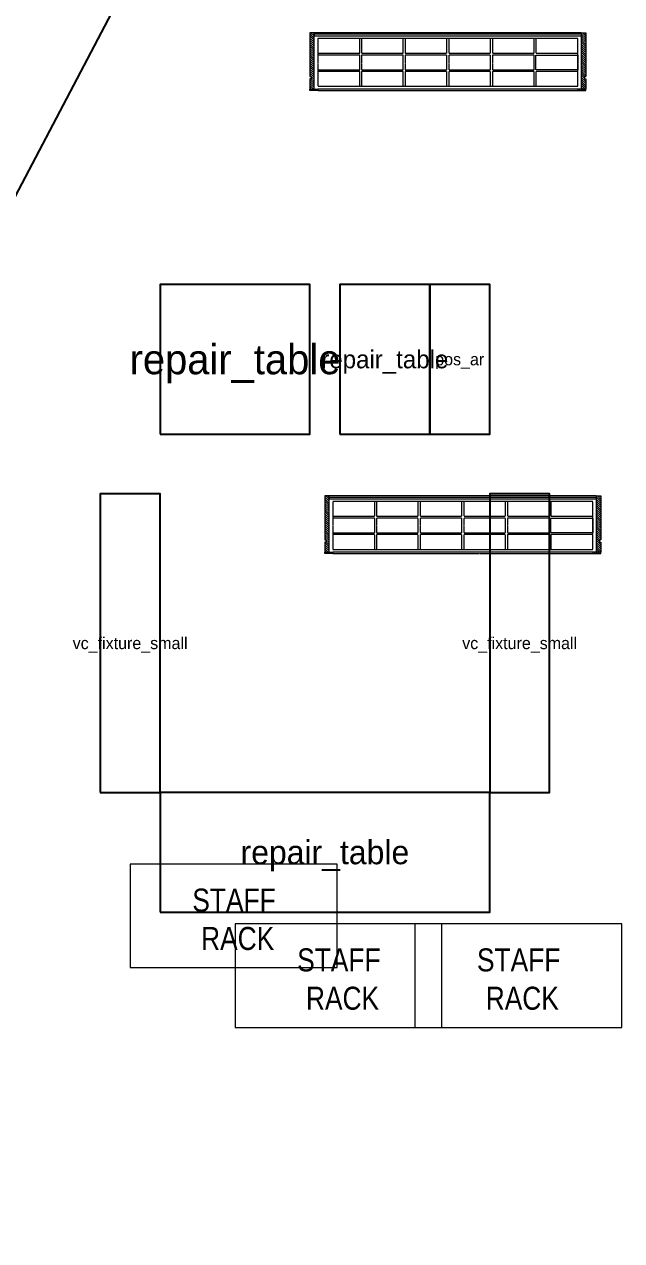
# Model space of a CAD drawing. Header units: metres. Extents: x -854 to 13054, y -604 to 12384.
# Drawn here: x 9895 to 12493, y -604 to 4683 of the extents above; entities that cross this region are included whole.
import ezdxf
from ezdxf.enums import TextEntityAlignment as Align

# ---------------------------------------------------------------- set-up
doc = ezdxf.new("R2010")
doc.units = ezdxf.units.M
doc.linetypes.add('a_p6_plan_L18$0$HIDDEN', pattern=[0.375, 0.25, -0.125])
for name, color, linetype in [('FixtureLabels', 2, 'Continuous'), ('Fixtures', 3, 'Continuous'), ('FloorPlan', 1, 'Continuous')]:
    doc.layers.add(name, color=color, linetype=linetype)
for name, color, linetype, lineweight in [('I-LK FF&E', 1, 'Continuous', 9), ('I-LK TEXT', 31, 'Continuous', 5), ('LN-ELEVATION-1', 81, 'Continuous', 13), ('LN-ELEVATION-3', 125, 'a_p6_plan_L18$0$HIDDEN', 18), ('LN-HATCH', 251, 'Continuous', 0)]:
    doc.layers.add(name, color=color, linetype=linetype, lineweight=lineweight)
doc.styles.add('LK TXT', font='Arial Narrow.ttf')
pattern_1 = [(45, (7858054.0837, 3504049.203), (-4.4901280605, 4.4901280605), [])]

# ---------------------------------------------------------------- blocks, each defined once
blk = doc.blocks.new('STAFF_RACK_1')
at = {"layer": 'I-LK FF&E'}
blk.add_lwpolyline([(900, 468.1), (0, 468.1), (0, 18.1), (900, 18.1)], close=True, dxfattribs=at)
at = {"layer": 'I-LK TEXT', "color": 0, "linetype": 'Continuous', "ltscale": 3, "insert": (-97.9, 361.5), "char_height": 100, "attachment_point": 1, "style": 'LK TXT'}
blk.add_mtext_dynamic_manual_height_columns('\\pxqc;STAFF\\P RACK', width=1099.487, gutter_width=1, heights=[0], dxfattribs=at)
blk = doc.blocks.new('STAFF_RACK_2')
at = {"layer": 'I-LK FF&E'}
blk.add_lwpolyline([(900, 468.1), (0, 468.1), (0, 18.1), (900, 18.1)], close=True, dxfattribs=at)
at = {"layer": 'I-LK TEXT', "color": 0, "linetype": 'Continuous', "ltscale": 3, "insert": (-97.9, 361.5), "char_height": 100, "attachment_point": 1, "style": 'LK TXT'}
blk.add_mtext_dynamic_manual_height_columns('\\pxqc;STAFF\\P RACK', width=1099.487, gutter_width=1, heights=[0], dxfattribs=at)
blk = doc.blocks.new('STAFF_RACK_3')
at = {"layer": 'I-LK FF&E'}
blk.add_lwpolyline([(900, 468.1), (0, 468.1), (0, 18.1), (900, 18.1)], close=True, dxfattribs=at)
at = {"layer": 'I-LK TEXT', "color": 0, "linetype": 'Continuous', "ltscale": 3, "insert": (-97.9, 361.5), "char_height": 100, "attachment_point": 1, "style": 'LK TXT'}
blk.add_mtext_dynamic_manual_height_columns('\\pxqc;STAFF\\P RACK', width=1099.487, gutter_width=1, heights=[0], dxfattribs=at)
blk = doc.blocks.new('12mm vc plan')
at = {"layer": 'LN-HATCH', "ltscale": 0.5}
h = blk.add_hatch(dxfattribs=at)
h.set_pattern_fill('ANSI31', color=256, scale=2)
h.set_pattern_definition([(45, (3760859.753, 1795248.936), (-4.490128061, 4.490128061), [])])
h.paths.add_polyline_path([(-1200, 250), (-1200, 60), (-1194, 60), (-1194, 50), (-1200, 50), (-1200, 6), (-1182, 6), (-1182, 250)])
h = blk.add_hatch(dxfattribs=at)
h.set_pattern_fill('ANSI31', color=256, scale=2)
h.set_pattern_definition(pattern_1)
h.paths.add_polyline_path([(0, 250), (0, 60), (-6, 60), (-6, 50), (0, 50), (0, 6), (-18, 6), (-18, 250)])
h = blk.add_hatch(dxfattribs=at)
h.set_pattern_fill('ANSI31', color=256, scale=2)
h.set_pattern_definition([(45, (7858047.0837, 3504049.203), (-4.4901280605, 4.4901280605), [])])
h.paths.add_polyline_path([(-1165, 6), (-1165, 0), (-1200, 0), (-1200, 6)])
h = blk.add_hatch(dxfattribs=at)
h.set_pattern_fill('ANSI31', color=256, scale=2)
h.set_pattern_definition(pattern_1)
h.paths.add_polyline_path([(-28, 6), (-28, 0), (0, 0), (0, 6)])
at = {"layer": 'LN-ELEVATION-1', "ltscale": 0.5}
for points in [[(-1200, 250), (-1200, 60), (-1194, 60), (-1194, 50), (-1200, 50), (-1200, 6), (-1182, 6), (-1182, 250)], [(-18, 238), (-1182, 238), (-1182, 244), (-18, 244)], [(0, 250), (0, 60), (-6, 60), (-6, 50), (0, 50), (0, 6), (-18, 6), (-18, 250)], [(-1165, 6), (-1165, 0), (-1200, 0), (-1200, 6)], [(-35, 6), (-35, 0), (0, 0), (0, 6)]]:
    blk.add_lwpolyline(points, close=True, dxfattribs=at)
at = {"layer": 'LN-ELEVATION-3', "ltscale": 0.5}
for p, q in [((-1182, 250), (-18, 250)), ((-1165, 6), (-35, 6)), ((-35, 0), (-1165, 0))]:
    blk.add_line(p, q, dxfattribs=at)
for points in [[(-1165, 226), (-35, 226), (-35, 18), (-1165, 18)], [(-1165, 226), (-983.3, 226), (-983.3, 162), (-1165, 162)], [(-975.3, 226), (-793.7, 226), (-793.7, 162), (-975.3, 162)], [(-785.7, 226), (-604, 226), (-604, 162), (-785.7, 162)], [(-596, 226), (-414.3, 226), (-414.3, 162), (-596, 162)], [(-406.3, 226), (-224.7, 226), (-224.7, 162), (-406.3, 162)], [(-216.7, 226), (-35, 226), (-35, 162), (-216.7, 162)], [(-1165, 90), (-983.3, 90), (-983.3, 154), (-1165, 154)], [(-975.3, 154), (-793.7, 154), (-793.7, 90), (-975.3, 90)], [(-785.7, 154), (-604, 154), (-604, 90), (-785.7, 90)], [(-596, 154), (-414.3, 154), (-414.3, 90), (-596, 90)], [(-406.3, 154), (-224.7, 154), (-224.7, 90), (-406.3, 90)], [(-216.7, 154), (-35, 154), (-35, 90), (-216.7, 90)], [(-1165, 82), (-983.3, 82), (-983.3, 18), (-1165, 18)], [(-975.3, 82), (-793.7, 82), (-793.7, 18), (-975.3, 18)], [(-785.7, 82), (-604, 82), (-604, 18), (-785.7, 18)], [(-596, 82), (-414.3, 82), (-414.3, 18), (-596, 18)], [(-406.3, 82), (-224.7, 82), (-224.7, 18), (-406.3, 18)], [(-216.7, 82), (-35, 82), (-35, 18), (-216.7, 18)]]:
    blk.add_lwpolyline(points, close=True, dxfattribs=at)
blk = doc.blocks.new('VC_FIXTURE_LARGE_5')
at = {"layer": 'I-LK FF&E', "xscale": -1}
blk.add_blockref('12MM VC PLAN', (0, 0), dxfattribs=at)
blk = doc.blocks.new('VC_FIXTURE_LARGE_6')
at = {"layer": 'I-LK FF&E', "xscale": -1}
blk.add_blockref('12MM VC PLAN', (0, 0), dxfattribs=at)

msp = doc.modelspace()

# ---------------------------------------------------------------- linework, layer by layer
at = {"layer": 'Fixtures'}
for points in [[(10485.5, 2902.4), (11137.1, 2902.4), (11137.1, 3551.8), (10485.5, 3551.8)], [(11267.5, 2902.4), (11658.5, 2902.4), (11658.5, 3551.8), (11267.5, 3551.8)], [(11658.5, 2902.4), (11919.1, 2902.4), (11919.1, 3551.8), (11658.5, 3551.8)], [(10224.8, 1343.8), (10485.5, 1343.8), (10485.5, 2642.6), (10224.8, 2642.6)], [(11919.1, 1343.8), (12179.8, 1343.8), (12179.8, 2642.6), (11919.1, 2642.6)], [(10485.5, 824.3), (11919.1, 824.3), (11919.1, 1343.8), (10485.5, 1343.8)]]:
    msp.add_lwpolyline(points, close=True, dxfattribs=at)
at = {"layer": 'FloorPlan'}
msp.add_lwpolyline([(12179.7, 8359.4), (7466.5, -603.8), (7466.5, -603.8), (7466.5, -603.9), (7466.4, -604), (7466.4, -604), (7466.3, -604.1), (7466.2, -604.2), (7466.1, -604.2), (7466, -604.3), (7466, -604.3), (7465.9, -604.3), (7465.8, -604.3), (7465.7, -604.3), (7465.6, -604.3), (7465.5, -604.3), (7465.4, -604.3), (7465.3, -604.3), (7465.2, -604.2), (4392.3, 1011.6)], dxfattribs=at)

# ---------------------------------------------------------------- block references
for name, p in [('VC_FIXTURE_LARGE_6', (11137.1, 4396)), ('VC_FIXTURE_LARGE_5', (11202.3, 2382.9)), ('STAFF_RACK_1', (10355.1, 564.6)), ('STAFF_RACK_2', (10811.3, 304.8)), ('STAFF_RACK_3', (11593.3, 304.8))]:
    msp.add_blockref(name, p)

# ---------------------------------------------------------------- texts
at = {"layer": 'FixtureLabels'}
for s, height, p in [('repair_table', 129.879, (10811.3, 3227.1)), ('repair_table', 78.2, (11463, 3227.1)), ('pos_ar', 52.13, (11788.8, 3227.1)), ('vc_fixture_small', 52.134, (10355.1, 1993.2)), ('vc_fixture_small', 52.134, (12049.5, 1993.2)), ('repair_table', 103.903, (11202.3, 1084.1))]:
    msp.add_text(s, height=height, dxfattribs=at).set_placement(p, align=Align.MIDDLE_CENTER)

doc.saveas('drawing.dxf')
